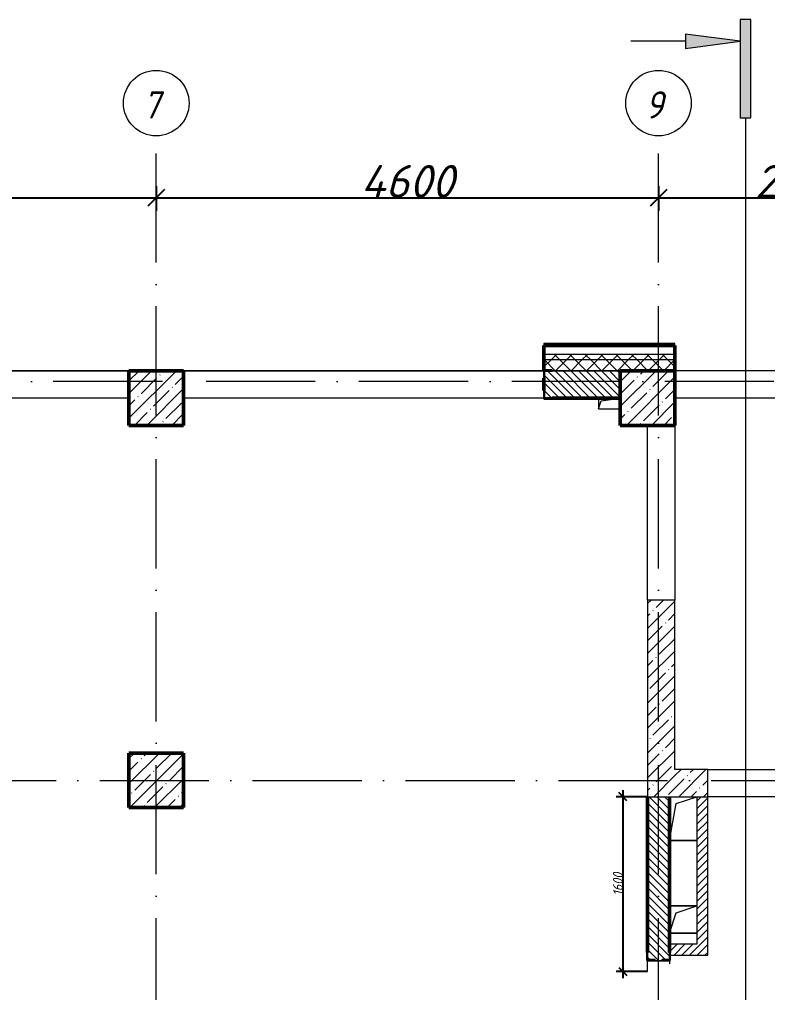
# Model space of a CAD drawing. Header units: millimetres. Extents: x -537608 to 253996, y -217170 to 186033.
# Drawn here: x -176050 to -169200, y -14700 to -5791 of the extents above; entities that cross this region are included whole.
import ezdxf

# ---------------------------------------------------------------- set-up
doc = ezdxf.new("R2010")
doc.units = ezdxf.units.MM
doc.linetypes.add('50_200_ШТРИХ_1Т_ш5_п1_п1_', pattern=[1400, 1000, -200, 0, -200])
for name, color, linetype, lineweight in [('A-____-____-DIMS', 7, 'Continuous', 9), ('A-FLOR-____-OTLN', 7, 'Continuous', 9), ('A-GENM-____-MCUT', 7, 'Continuous', 25), ('A-GENM-____-OTLN', 7, 'Continuous', 9), ('A-GENM-____-OTLN-1', 7, 'Continuous', 25), ('A-WALL-____-MCUT-1', 7, 'Continuous', 9), ('A-WALL-____-MCUT-2', 7, 'Continuous', 50), ('A-WALL-____-MCUT-3', 7, 'Continuous', 9), ('A-WALL-____-OTLN', 7, 'Continuous', 9), ('A-WALL-____-PATT-1', 7, 'Continuous', 9), ('A-WALL-FNSH-MCUT-1', 7, 'Continuous', 9), ('G-____-____-SYMB', 7, 'Continuous', 9), ('I-WALL-____-OTLN', 7, 'Continuous', 9), ('S-COLS-____-MCUT', 7, 'Continuous', 50), ('S-COLS-____-OTLN', 7, 'Continuous', 9), ('S-GRID-____-IDEN', 7, 'Continuous', 9), ('S-GRID-____-OTLN-1', 7, '50_200_ШТРИХ_1Т_ш5_п1_п1_', 9)]:
    doc.layers.add(name, color=color, linetype=linetype, lineweight=lineweight)
doc.layers.add('G-____-____-SYMB-1', color=9, linetype='Continuous', lineweight=9, true_color=0x808080)
doc.styles.add('ISOCPEUR_I', font='isocpeui.ttf', dxfattribs={"height": 300})
doc.styles.add('ISOCPEUR_I_7', font='isocpeui.ttf', dxfattribs={"width": 0.9, "height": 90})
doc.dimstyles.new('ISO-1_8_0_9К_СРЕДНИЙ_Кладочные_2', dxfattribs={"dimscale": 304.8, "dimtxt": 89.638306, "dimasz": 0.246063, "dimexe": 0.19685, "dimexo": 0, "dimgap": 0, "dimtad": 1, "dimdec": 3, "dimrnd": 0.001, "dimdsep": 46, "dimtxsty": 'ISOCPEUR_I_7', "dimblk1": 'OBLIQUE', "dimblk2": 'OBLIQUE', "dimsah": 1, "dimcen": 0.09, "dimdle": 0.19685, "dimazin": 0, "dimtfac": 1, "dimtdec": 4, "dimtix": 1, "dimtmove": 1, "dimatfit": 3, "dimfxl": 1, "dimtvp": 1, "dimtolj": 1, "dimtzin": 0, "dimarcsym": 2})
doc.dimstyles.new('ISO-2_5_0_9К_БОЛЬШОЙ_ОСИ', dxfattribs={"dimscale": 304.8, "dimtxt": 248.995294, "dimasz": 0.492126, "dimexe": 0.393701, "dimexo": 0, "dimgap": 0, "dimtad": 1, "dimdec": 0, "dimzin": 0, "dimdsep": 46, "dimtxsty": 'ISOCPEUR_I', "dimblk1": 'OBLIQUE', "dimblk2": 'OBLIQUE', "dimsah": 1, "dimcen": 0.09, "dimdle": 0.393701, "dimazin": 0, "dimtfac": 1, "dimtdec": 4, "dimtix": 1, "dimtmove": 0, "dimatfit": 3, "dimfxl": 1, "dimtvp": 1, "dimtolj": 1, "dimtzin": 0, "dimarcsym": 2})
pattern_1 = [(45, (-184647.67, -56738.29), (-70.71068, 70.71068), []), (135, (-184647.67, -56738.29), (-70.71068, -70.71068), [])]
pattern_2 = [(45, (-184647.673, -56738.29), (-35.35534, 35.35534), [])]
pattern_3 = [(135, (-184647.673, -56738.29), (-35.35534, -35.35534), [])]
pattern_4 = [(45, (-184647.67, -56738.29), (-114.04925, 114.04925), []), (45, (-184533.62, -56738.29), (-114.04925, 114.04925), [201.612, -40.322, 3.353, -36.97])]

# ---------------------------------------------------------------- blocks, each defined once
blk = doc.blocks.new('BSC_Колонна _Прямоугольная - 500х500-V7-АР1_План отверстий 2 этажа в осях 1-64_А-ГГ')
at = {"layer": 'S-COLS-____-OTLN'}
h = blk.add_hatch(dxfattribs=at)
h.set_pattern_fill('FP_33', color=256, style=0, pattern_type=2)
h.set_pattern_definition([(45, (-9850, -43981.04), (-114.04925, 114.04925), []), (45, (-9735.95, -43981.04), (-114.04925, 114.04925), [201.613, -40.323, 3.353, -36.97])])
h.paths.add_polyline_path([(-250, -250), (250, -250), (250, 250), (-250, 250)], flags=0)
at = {"layer": 'S-COLS-____-MCUT'}
for p, q in [((250, 250), (-250, 250)), ((-250, 250), (-250, -250)), ((250, -250), (250, 250)), ((-250, -250), (250, -250))]:
    blk.add_line(p, q, dxfattribs=at)
blk = doc.blocks.new('BSC_Колонна _Прямоугольная - 500х500-V73-АР1_План отверстий 2 этажа в осях 1-64_А-ГГ')
at = {"layer": 'S-COLS-____-OTLN'}
h = blk.add_hatch(dxfattribs=at)
h.set_pattern_fill('FP_102', color=256, style=0, pattern_type=2)
h.set_pattern_definition([(45, (-9850, -47481.04), (-114.04925, 114.04925), []), (45, (-9735.95, -47481.04), (-114.04925, 114.04925), [201.613, -40.323, 3.353, -36.97])])
h.paths.add_polyline_path([(-250, -250), (250, -250), (250, 250), (-250, 250)], flags=0)
at = {"layer": 'S-COLS-____-MCUT'}
for p, q in [((250, 250), (-250, 250)), ((-250, 250), (-250, -250)), ((250, -250), (250, 250)), ((-250, -250), (250, -250))]:
    blk.add_line(p, q, dxfattribs=at)
blk = doc.blocks.new('Фахверк_СКБ_Уголок - 250_2700-27497298-АР1_План отверстий 2 этажа в осях 1-64_А-ГГ')
at = {"layer": 'A-GENM-____-MCUT'}
for p, q in [((200, 181), (125, 181)), ((125, 181), (125, 106)), ((200, 175), (200, 181)), ((125, 106), (131, 106)), ((131, 106), (131, 175)), ((131, 175), (200, 175)), ((131, -6), (125, -6)), ((125, -6), (125, -81)), ((125, -81), (200, -81)), ((131, -75), (131, -6)), ((200, -75), (131, -75)), ((200, -81), (200, -75))]:
    blk.add_line(p, q, dxfattribs=at)
blk = doc.blocks.new('154_Стойка_СКБ_Уголок - СМ-2480_200-28346303-АР1_План отверстий 2 этажа в осях 1-64_А-ГГ')
at = {"layer": 'A-GENM-____-MCUT'}
for p, q in [((125, 156), (125, 81)), ((200, 156), (125, 156)), ((131, 81), (131, 150)), ((131, 150), (200, 150)), ((200, 150), (200, 156)), ((125, 81), (131, 81)), ((131, 19), (125, 19)), ((125, 19), (125, -56)), ((131, -50), (131, 19)), ((125, -56), (200, -56)), ((200, -50), (131, -50)), ((200, -56), (200, -50))]:
    blk.add_line(p, q, dxfattribs=at)
blk = doc.blocks.new('Стойка_Влож_Полоса боковая - Полоса-28213942-АР1_План отверстий 2 этажа в осях 1-64_А-ГГ')
at = {"layer": 'A-GENM-____-OTLN'}
for p, q in [((-5, 60), (0, 60)), ((-5, -60), (-5, 60)), ((0, 31), (0, -31)), ((0, -60), (-5, -60))]:
    blk.add_line(p, q, dxfattribs=at)
blk = doc.blocks.new('AR_Отверстие прямоугольное _в плите_ - AR_Отверстие прямоугольное _в плите_-30459204-АР1_План отверстий 2 этажа в осях 1-64_А-ГГ')
at = {"layer": 'A-GENM-____-OTLN'}
for p, q in [((-62.5, 137.5), (125, 200)), ((-125, -200), (-62.5, 137.5)), ((-125, -200), (125, -200))]:
    blk.add_line(p, q, dxfattribs=at)
blk = doc.blocks.new('AR_Отверстие прямоугольное _в плите_ - AR_Отверстие прямоугольное _в плите_-30458064-АР1_План отверстий 2 этажа в осях 1-64_А-ГГ')
at = {"layer": 'A-GENM-____-OTLN'}
for p, q in [((125, 125), (-125, 125)), ((-62.5, 62.5), (125, 125)), ((-125, -125), (-62.5, 62.5)), ((-125, -125), (125, -125))]:
    blk.add_line(p, q, dxfattribs=at)
blk = doc.blocks.new('AR_Отверстие прямоугольное _в плите_ - AR_Отверстие прямоугольное _в плите_-V165-АР1_План отверстий 2 этажа в осях 1-64_А-ГГ')
at = {"layer": 'A-GENM-____-OTLN'}
for p, q in [((-100, 50), (-100, -50)), ((-100, -50), (-75, 25)), ((-75, 25), (100, 50)), ((-100, -50), (100, -50))]:
    blk.add_line(p, q, dxfattribs=at)
blk = doc.blocks.new('Ось сетки - Круг_Ø6_00__ISO-2_5_0_9K_-25732049-АР1_План отверстий 2 этажа в осях 1-64_А-ГГ')
at = {"layer": 'S-GRID-____-IDEN'}
blk.add_circle((0, 0), 3, dxfattribs=at)
blk = doc.blocks.new('Разрез - Заголовок разреза-10218885-АР1_План отверстий 2 этажа в осях 1-64_А-ГГ')
at = {"layer": 'G-____-____-SYMB'}
for points in [[(0, 0.5), (0, -0.5), (-9, -0.5), (-9, 0.5)], [(-6.342, -5.5), (-7.658, -5.5), (-7, -0.5)]]:
    blk.add_hatch(color=256, dxfattribs=at).paths.add_polyline_path(points, flags=0)
for p, q in [((0, 0.5), (-9, 0.5)), ((-9, 0.5), (-9, -0.5)), ((0, -0.5), (0, 0.5)), ((-9, -0.5), (0, -0.5)), ((-7, -0.5), (-7.658, -5.5)), ((-6.342, -5.5), (-7, -0.5)), ((-7.658, -5.5), (-6.342, -5.5)), ((-7, -5.5), (-7, -10.5))]:
    blk.add_line(p, q, dxfattribs=at)
blk = doc.blocks.new('_Oblique')
at = {"color": 0, "linetype": 'ByBlock', "lineweight": -2}
blk.add_line((-0.5, -0.5), (0.5, 0.5), dxfattribs=at)
blk = doc.blocks.new('*D2400')
at = {"layer": 'A-____-____-DIMS', "color": 0, "lineweight": -2, "transparency": 16777216}
for p, q in [((-179197.7, -7317.4), (-179197.7, -7543.5)), ((-174797.7, -7317.4), (-174797.7, -7543.5)), ((-179317.7, -7423.5), (-174677.7, -7423.5))]:
    blk.add_line(p, q, dxfattribs=at)
at = {"layer": 'Defpoints', "color": 0, "transparency": 16777216}
for p in [(-179197.7, -7317.4), (-174797.7, -7317.4), (-174797.7, -7423.5)]:
    blk.add_point(p, dxfattribs=at)
at = {"layer": 'A-____-____-DIMS', "color": 0, "lineweight": -2, "transparency": 16777216, "xscale": 150, "yscale": 150, "zscale": 150, "rotation": 180}
blk.add_blockref('_Oblique', (-179197.7, -7423.5), dxfattribs=at)
at = {"layer": 'A-____-____-DIMS', "color": 0, "lineweight": -2, "transparency": 16777216, "xscale": 150, "yscale": 150, "zscale": 150}
blk.add_blockref('_Oblique', (-174797.7, -7423.5), dxfattribs=at)
at = {"layer": 'A-____-____-DIMS', "color": 0, "transparency": 16777216, "insert": (-176997.7, -7273.5), "char_height": 300, "width": 804.446, "attachment_point": 5, "style": 'ISOCPEUR_I'}
blk.add_mtext('\\A1;4400', dxfattribs=at)
blk = doc.blocks.new('*D2401')
at = {"layer": 'A-____-____-DIMS', "color": 0, "lineweight": -2, "transparency": 16777216}
for p, q in [((-174797.7, -7317.4), (-174797.7, -7543.5)), ((-170197.7, -7317.4), (-170197.7, -7543.5)), ((-174917.7, -7423.5), (-170077.7, -7423.5))]:
    blk.add_line(p, q, dxfattribs=at)
at = {"layer": 'Defpoints', "color": 0, "transparency": 16777216}
for p in [(-174797.7, -7317.4), (-170197.7, -7317.4), (-170197.7, -7423.5)]:
    blk.add_point(p, dxfattribs=at)
at = {"layer": 'A-____-____-DIMS', "color": 0, "lineweight": -2, "transparency": 16777216, "xscale": 150, "yscale": 150, "zscale": 150, "rotation": 180}
blk.add_blockref('_Oblique', (-174797.7, -7423.5), dxfattribs=at)
at = {"layer": 'A-____-____-DIMS', "color": 0, "lineweight": -2, "transparency": 16777216, "xscale": 150, "yscale": 150, "zscale": 150}
blk.add_blockref('_Oblique', (-170197.7, -7423.5), dxfattribs=at)
at = {"layer": 'A-____-____-DIMS', "color": 0, "transparency": 16777216, "insert": (-172497.7, -7273.5), "char_height": 300, "width": 781.462, "attachment_point": 5, "style": 'ISOCPEUR_I'}
blk.add_mtext('\\A1;4600', dxfattribs=at)
blk = doc.blocks.new('*D2402')
at = {"layer": 'A-____-____-DIMS', "color": 0, "lineweight": -2, "transparency": 16777216}
for p, q in [((-170197.7, -7317.4), (-170197.7, -7543.5)), ((-167597.7, -7317.4), (-167597.7, -7543.5)), ((-170317.7, -7423.5), (-167477.7, -7423.5))]:
    blk.add_line(p, q, dxfattribs=at)
at = {"layer": 'Defpoints', "color": 0, "transparency": 16777216}
for p in [(-170197.7, -7317.4), (-167597.7, -7317.4), (-167597.7, -7423.5)]:
    blk.add_point(p, dxfattribs=at)
at = {"layer": 'A-____-____-DIMS', "color": 0, "lineweight": -2, "transparency": 16777216, "xscale": 150, "yscale": 150, "zscale": 150, "rotation": 180}
blk.add_blockref('_Oblique', (-170197.7, -7423.5), dxfattribs=at)
at = {"layer": 'A-____-____-DIMS', "color": 0, "lineweight": -2, "transparency": 16777216, "xscale": 150, "yscale": 150, "zscale": 150}
blk.add_blockref('_Oblique', (-167597.7, -7423.5), dxfattribs=at)
at = {"layer": 'A-____-____-DIMS', "color": 0, "transparency": 16777216, "insert": (-168897.7, -7273.5), "char_height": 300, "width": 758.478, "attachment_point": 5, "style": 'ISOCPEUR_I'}
blk.add_mtext('\\A1;2600', dxfattribs=at)
blk = doc.blocks.new('*D2545')
at = {"layer": 'A-____-____-DIMS', "color": 0, "lineweight": -2, "transparency": 16777216}
for p, q in [((-170297.7, -12907.2), (-170584.9, -12907.2)), ((-170524.9, -12847.2), (-170524.9, -14567.2)), ((-170297.7, -14507.2), (-170584.9, -14507.2))]:
    blk.add_line(p, q, dxfattribs=at)
at = {"layer": 'Defpoints', "color": 0, "transparency": 16777216}
for p in [(-170297.7, -12907.2), (-170524.9, -14507.2), (-170297.7, -14507.2)]:
    blk.add_point(p, dxfattribs=at)
at = {"layer": 'A-____-____-DIMS', "color": 0, "lineweight": -2, "transparency": 16777216, "xscale": 75, "yscale": 75, "zscale": 75}
for p, rotation in [((-170524.9, -12907.2), 90), ((-170524.9, -14507.2), 270)]:
    blk.add_blockref('_Oblique', p, dxfattribs=dict(at, rotation=rotation))
at = {"layer": 'A-____-____-DIMS', "color": 0, "transparency": 16777216, "insert": (-170569.9, -13707.2), "char_height": 90, "width": 504.733, "attachment_point": 5, "rotation": 90, "style": 'ISOCPEUR_I_7'}
blk.add_mtext('\\A1;1600', dxfattribs=at)

msp = doc.modelspace()

# ---------------------------------------------------------------- hatches: boundary and pattern name
at = {"layer": 'A-WALL-____-PATT-1'}
h = msp.add_hatch(dxfattribs=at)
h.set_pattern_fill('FP_3', color=256, style=0, pattern_type=2)
h.set_pattern_definition([(45, (-184647.67, -56738.29), (-85.53659, 85.53659), []), (45, (-184590.65, -56738.29), (-85.53659, 85.53659), [])])
h.paths.add_polyline_path([(-160867.6725, -8777.2474), (-160867.6725, -8757.2474), (-169047.6725, -8757.2474), (-169047.6725, -8777.2474), (-163451.7907, -8777.2474)], flags=0)
h.paths.add_polyline_path([(-170047.6725, -8777.2474), (-170047.6725, -8757.2474), (-171247.6725, -8757.2474), (-171247.6725, -8777.2474), (-170521.6478, -8777.2474)], flags=0)
h.paths.add_polyline_path([(-179047.6725, -8777.2474), (-179047.6725, -8757.2474), (-187327.6725, -8757.2474), (-187327.6725, -8777.2474), (-179358.9692, -8777.2474)], flags=0)
h = msp.add_hatch(dxfattribs=at)
h.set_pattern_fill('FP_1', color=256, style=0, pattern_type=2)
h.set_pattern_definition(pattern_1)
h.paths.add_polyline_path([(-160997.6725, -8907.2474), (-160947.6725, -8907.2474), (-160947.6725, -8857.2474), (-169047.6725, -8857.2474), (-169047.6725, -8907.2474), (-163451.7907, -8907.2474)], flags=0)
h.paths.add_polyline_path([(-170047.6725, -8907.2474), (-170047.6725, -8857.2474), (-171247.6725, -8857.2474), (-171247.6725, -8907.2474), (-170521.6478, -8907.2474)], flags=0)
h.paths.add_polyline_path([(-179358.9692, -8907.2474), (-179047.6725, -8907.2474), (-179047.6725, -8857.2474), (-187197.6725, -8857.2474), (-187197.6725, -8907.2474), (-181126.4335, -8907.2474)], flags=0)
h = msp.add_hatch(dxfattribs=at)
h.set_pattern_fill('FP_1', color=256, style=0, pattern_type=2)
h.set_pattern_definition(pattern_1)
h.paths.add_polyline_path([(-161097.6725, -9007.2474), (-160997.6725, -9007.2474), (-160997.6725, -8907.2474), (-169047.6725, -8907.2474), (-169047.6725, -9007.2474), (-163451.7907, -9007.2474)], flags=0)
h.paths.add_polyline_path([(-170047.6725, -9007.2474), (-170047.6725, -8907.2474), (-171247.6725, -8907.2474), (-171247.6725, -9001.2474), (-171172.6725, -9001.2474), (-171172.6725, -9007.2474), (-170521.6478, -9007.2474)], flags=0)
h.paths.add_polyline_path([(-179047.6725, -9007.2474), (-179047.6725, -8907.2474), (-187097.6725, -8907.2474), (-187097.6725, -9007.2474), (-179358.9692, -9007.2474)], flags=0)
h = msp.add_hatch(dxfattribs=at)
h.set_pattern_fill('FP_6', color=256, style=0, pattern_type=2)
h.set_pattern_definition(pattern_3)
h.paths.add_polyline_path([(-171241.6725, -9257.2474), (-170547.6725, -9257.2474), (-170547.6725, -9007.2474), (-171241.6725, -9007.2474), (-171241.6725, -9076.2474), (-171247.6725, -9076.2474), (-171247.6725, -9188.2474), (-171241.6725, -9188.2474)], flags=0)
h = msp.add_hatch(dxfattribs=at)
h.set_pattern_fill('FP_25', color=256, style=0, pattern_type=2)
h.set_pattern_definition(pattern_4)
h.paths.add_polyline_path([(-170047.6725, -12907.2474), (-170047.6725, -11107.2474), (-170297.6725, -11107.2474), (-170297.6725, -12907.2474)], flags=0)
h = msp.add_hatch(dxfattribs=at)
h.set_pattern_fill('FP_25', color=256, style=0, pattern_type=2)
h.set_pattern_definition(pattern_4)
h.paths.add_polyline_path([(-161597.6725, -12907.2474), (-161597.6725, -12657.2474), (-168147.6725, -12657.2474), (-168147.6725, -12907.2474), (-163451.7907, -12907.2474)], flags=0)
h.paths.add_polyline_path([(-169747.6725, -12907.2474), (-169747.6725, -12657.2474), (-170047.6725, -12657.2474), (-170047.6725, -12907.2474)], flags=0)
h = msp.add_hatch(dxfattribs=at)
h.set_pattern_fill('FP_6', color=256, style=0, pattern_type=2)
h.set_pattern_definition(pattern_3)
h.paths.add_polyline_path([(-170257.6725, -15357.2474), (-170097.6725, -15357.2474), (-170097.6725, -15307.2474), (-170297.6725, -15307.2474), (-170297.6725, -15357.2474)], flags=0)
h.paths.add_polyline_path([(-170166.6725, -14407.2474), (-170166.6725, -14401.2474), (-170097.6725, -14401.2474), (-170097.6725, -12907.2474), (-170297.6725, -12907.2474), (-170296.8725, -14401.2474), (-170228.6725, -14401.2474), (-170228.6725, -14407.2474)], flags=0)
h = msp.add_hatch(dxfattribs=at)
h.set_pattern_fill('FP_5', color=256, style=0, pattern_type=2)
h.set_pattern_definition(pattern_2)
h.paths.add_polyline_path([(-169747.6725, -14257.2474), (-169747.6725, -12907.2474), (-169847.6725, -12907.2474), (-169847.6725, -14257.2474)], flags=0)
h = msp.add_hatch(dxfattribs=at)
h.set_pattern_fill('FP_5', color=256, style=0, pattern_type=2)
h.set_pattern_definition(pattern_2)
h.paths.add_polyline_path([(-169747.6725, -14357.2474), (-169747.6725, -14257.2474), (-170097.6725, -14257.2474), (-170097.6725, -14332.2474), (-170091.6725, -14332.2474), (-170091.6725, -14357.2474)], flags=0)
at = {"layer": 'S-COLS-____-OTLN'}
h = msp.add_hatch(dxfattribs=at)
h.set_pattern_fill('FP_25', color=256, style=0, pattern_type=2)
h.set_pattern_definition(pattern_4)
h.paths.add_polyline_path([(-170547.6725, -9507.2474), (-170047.6725, -9507.2474), (-170047.6725, -9007.2474), (-170547.6725, -9007.2474)], flags=0)

# ---------------------------------------------------------------- linework, layer by layer
at = {"layer": 'A-FLOR-____-OTLN'}
for p, q in [((-169847.6725, -13307.2474), (-170097.6725, -13307.2474)), ((-170097.6725, -13907.2474), (-169847.6725, -13907.2474)), ((-169847.6725, -14157.2474), (-170097.6725, -14157.2474))]:
    msp.add_line(p, q, dxfattribs=at)
at = {"layer": 'A-WALL-____-MCUT-1'}
for p, q in [((-170297.6725, -11107.2474), (-170297.6725, -12907.2474)), ((-170047.6725, -11107.2474), (-170297.6725, -11107.2474)), ((-170047.6725, -12657.2474), (-170047.6725, -11107.2474)), ((-169747.6725, -12657.2474), (-170047.6725, -12657.2474)), ((-169747.6725, -12907.2474), (-169747.6725, -12657.2474)), ((-170297.6725, -12907.2474), (-169747.6725, -12907.2474))]:
    msp.add_line(p, q, dxfattribs=at)
at = {"layer": 'A-WALL-____-MCUT-2'}
for p, q in [((-170047.6725, -8777.2474), (-171247.6725, -8777.2474)), ((-171247.6725, -8777.2474), (-171247.6725, -9001.2474)), ((-170047.6725, -9007.2474), (-170047.6725, -8777.2474)), ((-171247.6725, -9076.2474), (-171247.6725, -9188.2474)), ((-170547.6725, -9007.2474), (-170047.6725, -9007.2474)), ((-170547.6725, -9257.2474), (-170547.6725, -9007.2474)), ((-171172.6725, -9257.2474), (-170547.6725, -9257.2474)), ((-170297.6725, -12907.2474), (-170297.6725, -14332.2474)), ((-170097.6725, -14332.2474), (-170097.6725, -12907.2474))]:
    msp.add_line(p, q, dxfattribs=at)
at = {"layer": 'A-WALL-____-MCUT-3'}
for p, q in [((-170047.6725, -8857.2474), (-171247.6725, -8857.2474)), ((-170047.6725, -8907.2474), (-171247.6725, -8907.2474)), ((-171172.6725, -9007.2474), (-170547.6725, -9007.2474)), ((-170547.6725, -9007.2474), (-171172.6725, -9007.2474))]:
    msp.add_line(p, q, dxfattribs=at)
at = {"layer": 'A-WALL-____-OTLN'}
for p, q in [((-175047.6725, -9007.2474), (-179047.6725, -9007.2474)), ((-179047.6725, -9007.2474), (-175047.6725, -9007.2474)), ((-171247.6725, -9007.2474), (-174547.6725, -9007.2474)), ((-174547.6725, -9007.2474), (-171247.6725, -9007.2474)), ((-169047.6725, -9007.2474), (-170047.6725, -9007.2474)), ((-175047.6725, -9257.2474), (-179047.6725, -9257.2474)), ((-171247.6725, -9257.2474), (-174547.6725, -9257.2474)), ((-169047.6725, -9257.2474), (-170047.6725, -9257.2474)), ((-170297.6725, -11107.2474), (-170297.6725, -9507.2474)), ((-170047.6725, -9507.2474), (-170047.6725, -11107.2474)), ((-169747.6725, -12657.2474), (-168147.6725, -12657.2474)), ((-168147.6725, -12907.2474), (-169747.6725, -12907.2474))]:
    msp.add_line(p, q, dxfattribs=at)
at = {"layer": 'A-WALL-FNSH-MCUT-1'}
for p, q in [((-170047.6725, -8757.2474), (-171247.6725, -8757.2474)), ((-171247.6725, -8757.2474), (-171247.6725, -8777.2474)), ((-171247.6725, -8777.2474), (-170047.6725, -8777.2474)), ((-170047.6725, -8777.2474), (-170047.6725, -8757.2474)), ((-169847.6725, -12907.2474), (-169847.6725, -14257.2474)), ((-169747.6725, -14357.2474), (-169747.6725, -12907.2474)), ((-169847.6725, -14257.2474), (-170097.6725, -14257.2474)), ((-170091.6725, -14357.2474), (-169747.6725, -14357.2474))]:
    msp.add_line(p, q, dxfattribs=at)
at = {"layer": 'G-____-____-SYMB-1'}
msp.add_line((-169401.4015, -6691.3297), (-169401.4015, -61447.5727), dxfattribs=at)
at = {"layer": 'I-WALL-____-OTLN'}
for p, q in [((-170297.6725, -14507.2474), (-170297.6725, -14407.2474)), ((-170097.6725, -14407.2474), (-170097.6725, -14437.2474))]:
    msp.add_line(p, q, dxfattribs=at)
at = {"layer": 'S-COLS-____-MCUT'}
for p, q in [((-170047.6725, -9007.2474), (-170547.6725, -9007.2474)), ((-170547.6725, -9007.2474), (-170547.6725, -9507.2474)), ((-170047.6725, -9507.2474), (-170047.6725, -9007.2474)), ((-170547.6725, -9507.2474), (-170047.6725, -9507.2474))]:
    msp.add_line(p, q, dxfattribs=at)
at = {"layer": 'S-GRID-____-OTLN-1'}
for p, q in [((-174797.6725, -61220.8957), (-174797.6725, -6857.3298)), ((-170197.6725, -61220.8957), (-170197.6725, -6857.3298)), ((-157939.9334, -9107.2474), (-189316.4427, -9107.2474)), ((-189316.4427, -12757.2474), (-157939.9334, -12757.2474))]:
    msp.add_line(p, q, dxfattribs=at)

# ---------------------------------------------------------------- block references
at = {"layer": 'A-GENM-____-OTLN'}
for name, p in [('AR_Отверстие прямоугольное _в плите_ - AR_Отверстие прямоугольное _в плите_-V165-АР1_План отверстий 2 этажа в осях 1-64_А-ГГ', (-170647.6725, -9307.2474)), ('AR_Отверстие прямоугольное _в плите_ - AR_Отверстие прямоугольное _в плите_-30459204-АР1_План отверстий 2 этажа в осях 1-64_А-ГГ', (-169972.6725, -13107.2474)), ('AR_Отверстие прямоугольное _в плите_ - AR_Отверстие прямоугольное _в плите_-30458064-АР1_План отверстий 2 этажа в осях 1-64_А-ГГ', (-169972.6725, -14032.2474))]:
    msp.add_blockref(name, p, dxfattribs=at)
at = {"layer": 'A-GENM-____-OTLN', "rotation": 90.00000000000072}
msp.add_blockref('Стойка_Влож_Полоса боковая - Полоса-28213942-АР1_План отверстий 2 этажа в осях 1-64_А-ГГ', (-170197.6725, -14407.2474), dxfattribs=at)
at = {"layer": 'A-GENM-____-OTLN-1'}
msp.add_blockref('Фахверк_СКБ_Уголок - 250_2700-27497298-АР1_План отверстий 2 этажа в осях 1-64_А-ГГ', (-171372.6725, -9182.2474), dxfattribs=at)
at = {"layer": 'A-GENM-____-OTLN-1', "rotation": 90.00000000000071}
msp.add_blockref('154_Стойка_СКБ_Уголок - СМ-2480_200-28346303-АР1_План отверстий 2 этажа в осях 1-64_А-ГГ', (-170147.6725, -14532.2474), dxfattribs=at)
at = {"layer": 'G-____-____-SYMB', "xscale": 99.99999999999993, "yscale": 99.99999999999993, "zscale": 99.99999999999993, "rotation": 269.9999999999996}
msp.add_blockref('Разрез - Заголовок разреза-10218885-АР1_План отверстий 2 этажа в осях 1-64_А-ГГ', (-169401.4015, -6691.3297), dxfattribs=at)
at = {"layer": 'S-COLS-____-OTLN'}
for name, p in [('BSC_Колонна _Прямоугольная - 500х500-V73-АР1_План отверстий 2 этажа в осях 1-64_А-ГГ', (-174797.6725, -9257.2474)), ('BSC_Колонна _Прямоугольная - 500х500-V7-АР1_План отверстий 2 этажа в осях 1-64_А-ГГ', (-174797.6725, -12757.2474))]:
    msp.add_blockref(name, p, dxfattribs=at)
at = {"layer": 'S-GRID-____-IDEN', "xscale": 99.99999999999993, "yscale": 99.99999999999993, "zscale": 99.99999999999993}
for p in [(-174797.6725, -6557.3298), (-170197.6725, -6557.3298)]:
    msp.add_blockref('Ось сетки - Круг_Ø6_00__ISO-2_5_0_9K_-25732049-АР1_План отверстий 2 этажа в осях 1-64_А-ГГ', p, dxfattribs=at)

# ---------------------------------------------------------------- texts
at = {"layer": 'S-GRID-____-IDEN', "char_height": 250, "width": 202.02525, "attachment_point": 1, "style": 'ISOCPEUR_I'}
for s, insert in [('\\fISOCPEUR|b0|i1|c204|p34|;\\W.9;7', (-174919.3508, -6448.5551)), ('\\fISOCPEUR|b0|i1|c204|p34|;\\W.9;9', (-170319.3508, -6448.5551))]:
    msp.add_mtext(s, dxfattribs=dict(at, insert=insert))

# ---------------------------------------------------------------- dimensions: what is measured, and where the dimension line sits
at = {"layer": 'A-____-____-DIMS'}
for base, p1, p2, override, picture, middle in [((-174797.6725, -7423.5051), (-179197.6725, -7317.4391), (-174797.6725, -7317.4391), {"dimpost": '<>', "dimfxl": 4400}, '*D2400', (-176997.6725, -7273.5051)), ((-170197.6725, -7423.5051), (-174797.6725, -7317.4391), (-170197.6725, -7317.4391), {"dimpost": '<>', "dimfxl": 4600}, '*D2401', (-172497.6725, -7273.5051)), ((-167597.6725, -7423.5051), (-170197.6725, -7317.4391), (-167597.6725, -7317.4391), {"dimpost": '<>', "dimfxl": 2600}, '*D2402', (-168897.6725, -7273.5051))]:
    dim = msp.add_linear_dim(base=base, p1=p1, p2=p2, dimstyle='ISO-2_5_0_9К_БОЛЬШОЙ_ОСИ', override=override, dxfattribs=at)
    dim.commit()
    dim.dimension.update_dxf_attribs({"geometry": picture, "text_midpoint": middle})
dim = msp.add_linear_dim(base=(-170524.8988, -14507.2474), p1=(-170297.6725, -12907.2474), p2=(-170297.6725, -14507.2474), angle=90, dimstyle='ISO-1_8_0_9К_СРЕДНИЙ_Кладочные_2', override={"dimpost": '<>', "dimfxl": 1600}, dxfattribs=at)
dim.commit()
dim.dimension.update_dxf_attribs({"geometry": '*D2545', "text_midpoint": (-170569.8988, -13707.2474)})

doc.saveas('drawing.dxf')
